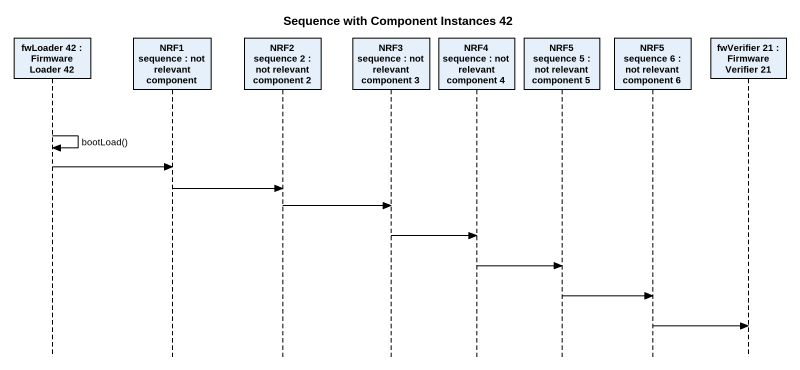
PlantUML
@startuml
title Sequence with Component Instances 42
hide footbox
participant "fwLoader 42 : Firmware Loader 42" as fwLoader_42
participant "NRF1 sequence : not relevant component" as NRF1_sequence
participant "NRF2 sequence 2 : not relevant component 2" as NRF2_sequence_2
participant "NRF3 sequence : not relevant component 3" as NRF3_sequence
participant "NRF4 sequence : not relevant component 4" as NRF4_sequence
participant "NRF5 sequence 5 : not relevant component 5" as NRF5_sequence_5
participant "NRF5 sequence 6 : not relevant component 6" as NRF5_sequence_6
participant "fwVerifier 21 : Firmware Verifier 21" as fwVerifier_21

fwLoader_42 -> fwLoader_42 : bootLoad()
fwLoader_42 -> NRF1_sequence
NRF1_sequence -> NRF2_sequence_2
NRF2_sequence_2 -> NRF3_sequence
NRF3_sequence -> NRF4_sequence
NRF4_sequence -> NRF5_sequence_5
NRF5_sequence_5 -> NRF5_sequence_6
NRF5_sequence_6 -> fwVerifier_21
@enduml
